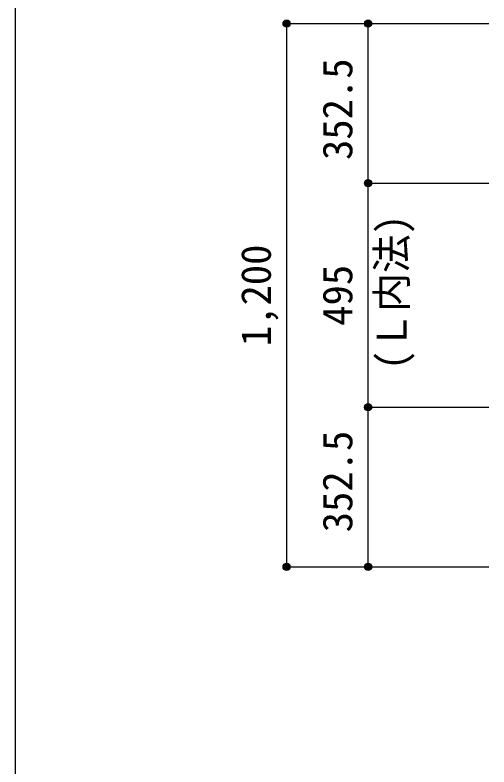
# Model space of a CAD drawing. Units: millimetres at full size, sheet at 1:30. Extents: x -5973 to 5954, y -4195 to 4201.
# Drawn here: x -5973 to -4926, y 1481 to 3142 of the extents above; entities that cross this region are included whole.
import ezdxf
from ezdxf.enums import TextEntityAlignment as Align

# ---------------------------------------------------------------- set-up
doc = ezdxf.new("R2010")
doc.units = ezdxf.units.MM
doc.header["$LTSCALE"] = 30
doc.header["$PDMODE"] = 32
doc.header["$PDSIZE"] = 15
for name, color, linetype in [('0-7_文字', 4, 'Continuous'), ('0-D_寸法', 4, 'Continuous'), ('F-0_枠', 6, 'Continuous')]:
    doc.layers.add(name, color=color, linetype=linetype)
doc.styles.add('ＭＳ ゴシック', font='')
doc.styles.get('ＭＳ ゴシック').set_extended_font_data('MS Gothic')

msp = doc.modelspace()

# ---------------------------------------------------------------- linework, layer by layer
at = {"layer": '0-D_寸法'}
for p, q in [((-5372.84, 3123.3), (-5192.84, 3123.3)), ((-5372.84, 3123.3), (-5192.84, 3123.3)), ((-5372.84, 3123.3), (-5372.84, 1923.3)), ((-5372.84, 3123.3), (-5372.84, 1923.3)), ((-5192.84, 2770.8), (-5192.84, 3123.3)), ((-5192.84, 3123.3), (-4925.8, 3123.3)), ((-5192.84, 2275.8), (-5192.84, 2770.8)), ((-5192.84, 2770.8), (-4925.8, 2770.8)), ((-5192.84, 2275.8), (-4925.8, 2275.8)), ((-5192.84, 1923.3), (-5192.84, 2275.8)), ((-5372.84, 1923.3), (-5192.84, 1923.3)), ((-5192.84, 1923.3), (-4925.8, 1923.3)), ((-5192.84, 1923.3), (-4925.8, 1923.3))]:
    msp.add_line(p, q, dxfattribs=at)
for centre, radius in [((-5372.84, 3123.3), 8), ((-5372.84, 3123.3), 7.2), ((-5372.84, 3123.3), 6.4), ((-5372.84, 3123.3), 5.6), ((-5372.84, 3123.3), 4.8), ((-5372.84, 3123.3), 4), ((-5372.84, 3123.3), 3.2), ((-5372.84, 3123.3), 2.4), ((-5372.84, 3123.3), 1.6), ((-5372.84, 3123.3), 0.8), ((-5192.84, 3123.3), 8), ((-5192.84, 3123.3), 7.2), ((-5192.84, 3123.3), 6.4), ((-5192.84, 3123.3), 5.6), ((-5192.84, 3123.3), 4.8), ((-5192.84, 3123.3), 4), ((-5192.84, 3123.3), 3.2), ((-5192.84, 3123.3), 2.4), ((-5192.84, 3123.3), 1.6), ((-5192.84, 3123.3), 0.8), ((-5192.84, 2770.8), 8), ((-5192.84, 2770.8), 7.2), ((-5192.84, 2770.8), 6.4), ((-5192.84, 2770.8), 5.6), ((-5192.84, 2770.8), 4.8), ((-5192.84, 2770.8), 4), ((-5192.84, 2770.8), 3.2), ((-5192.84, 2770.8), 2.4), ((-5192.84, 2770.8), 1.6), ((-5192.84, 2770.8), 0.8), ((-5192.84, 2275.8), 8), ((-5192.84, 2275.8), 7.2), ((-5192.84, 2275.8), 6.4), ((-5192.84, 2275.8), 5.6), ((-5192.84, 2275.8), 4.8), ((-5192.84, 2275.8), 4), ((-5192.84, 2275.8), 3.2), ((-5192.84, 2275.8), 2.4), ((-5192.84, 2275.8), 1.6), ((-5192.84, 2275.8), 0.8), ((-5372.84, 1923.3), 8), ((-5372.84, 1923.3), 7.2), ((-5372.84, 1923.3), 6.4), ((-5372.84, 1923.3), 5.6), ((-5372.84, 1923.3), 4.8), ((-5372.84, 1923.3), 4), ((-5192.84, 1923.3), 8), ((-5192.84, 1923.3), 7.2), ((-5192.84, 1923.3), 6.4), ((-5192.84, 1923.3), 5.6), ((-5192.84, 1923.3), 4.8), ((-5192.84, 1923.3), 4), ((-5372.84, 1923.3), 3.2), ((-5372.84, 1923.3), 2.4), ((-5372.84, 1923.3), 1.6), ((-5372.84, 1923.3), 0.8), ((-5192.84, 1923.3), 3.2), ((-5192.84, 1923.3), 2.4), ((-5192.84, 1923.3), 1.6), ((-5192.84, 1923.3), 0.8)]:
    msp.add_circle(centre, radius, dxfattribs=at)
at = {"layer": '0-D_寸法', "color": 7}
for p in [(-5372.84, 3123.3), (-5192.84, 3123.3), (-5192.84, 3123.3), (-5192.84, 2770.8), (-5192.84, 2770.8), (-5192.84, 2275.8), (-5192.84, 2275.8), (-5372.84, 1923.3), (-5192.84, 1923.3), (-5192.84, 1923.3)]:
    msp.add_point(p, dxfattribs=at)
at = {"layer": 'F-0_枠'}
msp.add_line((-5972.88, 4201.15), (-5972.88, -4195.24), dxfattribs=at)

# ---------------------------------------------------------------- texts
at = {"layer": '0-7_文字', "style": 'ＭＳ ゴシック', "width": 0.95}
msp.add_text('(Ｌ内法)', height=65.98, rotation=90, dxfattribs=at).set_placement((-5087.78, 2358.7), align=Align.BOTTOM_LEFT)
at = {"layer": '0-D_寸法', "style": 'ＭＳ ゴシック'}
for s, p in [('352.5', (-5207.84, 2822.05)), ('1,200', (-5387.84, 2410.8)), ('495', (-5207.84, 2455.8)), ('352.5', (-5207.84, 1999.55))]:
    msp.add_text(s, height=65.98, rotation=90, dxfattribs=at).set_placement(p, align=Align.BOTTOM_LEFT)

doc.saveas('drawing.dxf')
